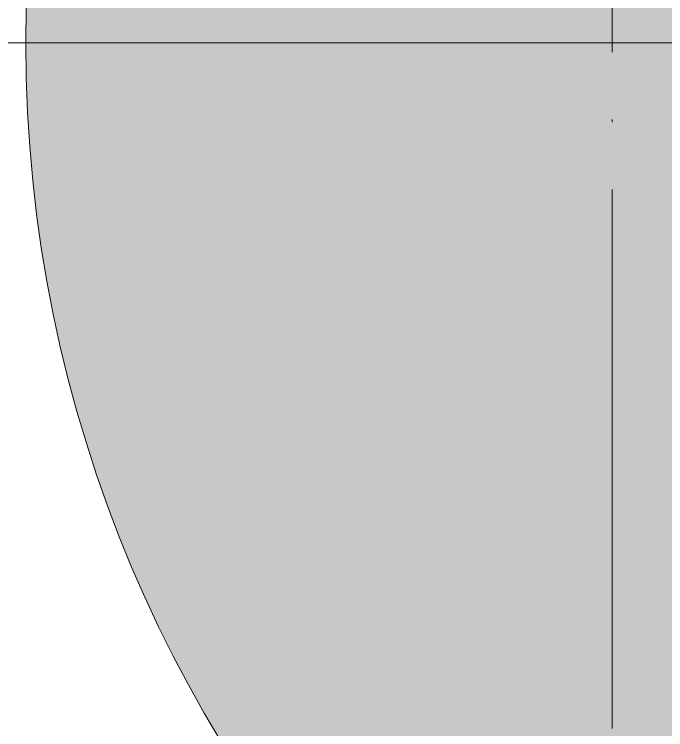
# Model space of a CAD drawing. Header units: millimetres. Extents: x -10438 to 68527, y -5058 to 44223.
# Drawn here: x 48827.38 to 48851.55, y 37081.45 to 37108 of the extents above; entities that cross this region are included whole.
import ezdxf

# ---------------------------------------------------------------- set-up
doc = ezdxf.new("R2010")
doc.units = ezdxf.units.MM
doc.linetypes.add('ADSK_Линия сетки', pattern=[25, 20, -2.5, 0, -2.5])
for name, color, linetype, lineweight in [('Оси', 7, 'Continuous', 9), ('Отметки', 7, 'Continuous', 9), ('Потолки штриховка', 7, 'Continuous', 9)]:
    doc.layers.add(name, color=color, linetype=linetype, lineweight=lineweight)

msp = doc.modelspace()

# ---------------------------------------------------------------- hatches: boundary and pattern name
at = {"layer": 'Отметки'}
h = msp.add_hatch(color=256, dxfattribs=at)
edge = h.paths.add_edge_path()
edge.add_arc((48877.804, 37106.947), 50, 0, 360)
at = {"layer": 'Потолки штриховка', "lineweight": 18, "true_color": 0x787878}
h = msp.add_hatch(dxfattribs=at)
h.set_pattern_fill('FP_50', color=8, style=0, pattern_type=2)
h.set_pattern_definition([(45, (0, 0), (-53.03301, 53.03301), [])])
h.paths.add_polyline_path([(48988.172, 36960.714), (49041.978, 36960.88), (49041.975, 36980.356), (48963.306, 36980.879), (48963.306, 36960.88)])
h.paths.add_polyline_path([(49318.457, 36990.522), (49318.457, 42696.805), (48810.457, 42696.805), (48810.457, 36993.894), (49179.996, 36991.441)])
h.paths.add_polyline_path([(49320.457, 36988.509), (49318.457, 36990.522), (49318.457, 36988.522)])
h.paths.add_polyline_path([(49318.457, 42696.805), (49320.457, 42698.805), (49318.457, 42698.805)])
h.paths.add_polyline_path([(48810.457, 42748.805), (49330.457, 42748.805), (49330.457, 42868.805), (48810.457, 42868.805)])

# ---------------------------------------------------------------- linework, layer by layer
at = {"layer": 'Оси', "linetype": 'ADSK_Линия сетки'}
msp.add_line((48849.565, -4258.205), (48849.565, 44222.998), dxfattribs=at)
at = {"layer": 'Отметки', "lineweight": 20}
msp.add_line((48877.804, 37106.947), (48099.249, 37106.947), dxfattribs=at)
at = {"layer": 'Отметки'}
msp.add_circle((48877.804, 37106.947), 50, dxfattribs=at)

doc.saveas('drawing.dxf')
